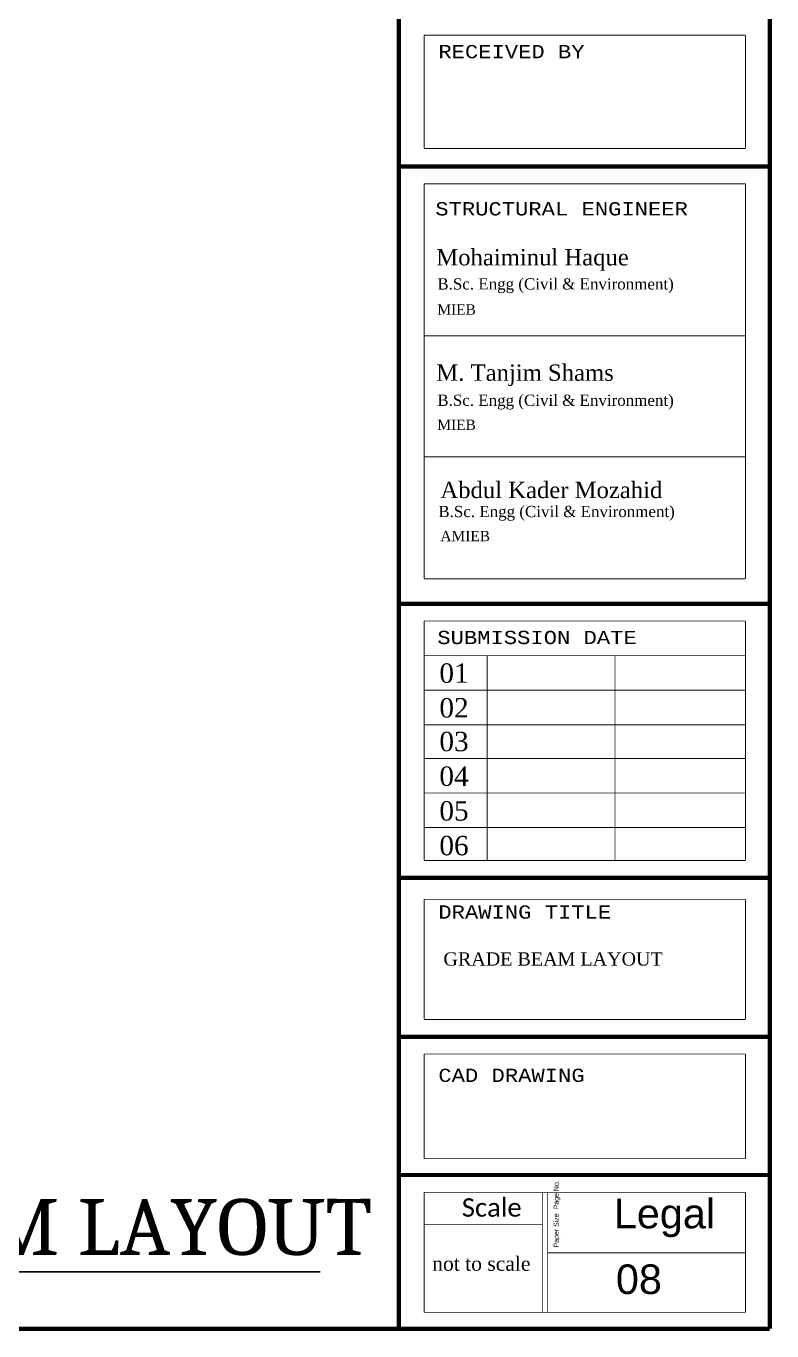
# Model space of a CAD drawing. Header units: millimetres. Extents: x 5 to 350, y 3 to 213.
# Drawn here: x 277.4 to 350.5, y 2.9 to 130.8 of the extents above; entities that cross this region are included whole.
import ezdxf

# ---------------------------------------------------------------- set-up
doc = ezdxf.new("R2010")
doc.units = ezdxf.units.MM
doc.layers.add('P', color=255, linetype='Continuous')
doc.layers.add('T', color=255, linetype='Continuous')
doc.styles.get("Standard").update_dxf_attribs({"font": 'arial.ttf'})

msp = doc.modelspace()

# ---------------------------------------------------------------- linework, layer by layer
at = {"layer": 'P'}
for points, const_width in [([(313.937, 3.14), (313.937, 212.513)], 0.423), ([(313.937, 3.14), (313.937, 212.513)], 0.423), ([(350.273, 212.513), (350.273, 3.14)], 0.423), ([(350.273, 212.513), (350.273, 3.14)], 0.423), ([(350.273, 212.513), (350.273, 3.14)], 0.423), ([(350.273, 212.513), (350.273, 3.14)], 0.423), ([(313.937, 3.14), (313.937, 185.085)], 0.085), ([(313.937, 3.14), (313.937, 185.085)], 0.085), ([(350.273, 185.085), (350.273, 3.14)], 0.085), ([(350.273, 185.085), (350.273, 3.14)], 0.085), ([(316.406, 118.78), (316.406, 129.875)], 0.085), ([(316.406, 118.78), (316.406, 129.875)], 0.085), ([(316.406, 129.875), (347.892, 129.875)], 0.085), ([(347.892, 129.875), (347.892, 118.78)], 0.085), ([(347.892, 129.875), (347.892, 118.78)], 0.085), ([(347.892, 118.78), (316.406, 118.78)], 0.085), ([(347.892, 118.78), (316.406, 118.78)], 0.085), ([(316.406, 118.78), (316.406, 118.78)], 0.085), ([(313.937, 117.016), (350.273, 117.016)], 0.423), ([(313.937, 117.016), (350.273, 117.016)], 0.423), ([(347.892, 115.323), (316.406, 115.323)], 0.085), ([(316.406, 115.323), (347.892, 115.323)], 0.085), ([(316.406, 76.623), (316.406, 115.323)], 0.085), ([(316.406, 76.623), (316.406, 115.323)], 0.085), ([(316.406, 76.623), (316.406, 115.323)], 0.085), ([(347.892, 115.323), (347.892, 115.323)], 0.085), ([(347.892, 76.623), (347.892, 115.323)], 0.085), ([(347.892, 76.623), (347.892, 115.323)], 0.085), ([(347.892, 115.323), (347.892, 76.623)], 0.085), ([(347.892, 100.418), (316.406, 100.418)], 0.085), ([(347.892, 88.565), (316.406, 88.565)], 0.085), ([(347.892, 76.623), (316.406, 76.623)], 0.085), ([(316.406, 76.623), (347.892, 76.623)], 0.085), ([(347.892, 76.623), (316.406, 76.623)], 0.085), ([(347.892, 76.623), (316.406, 76.623)], 0.085), ([(316.406, 76.623), (347.892, 76.623)], 0.085), ([(347.892, 76.623), (316.406, 76.623)], 0.085), ([(316.406, 76.623), (347.892, 76.623)], 0.085), ([(347.892, 76.623), (316.406, 76.623)], 0.085), ([(347.892, 76.623), (316.406, 76.623)], 0.085), ([(316.406, 76.623), (347.892, 76.623)], 0.085), ([(347.892, 76.623), (316.406, 76.623)], 0.085), ([(316.406, 76.623), (347.892, 76.623)], 0.085), ([(347.892, 76.623), (316.406, 76.623)], 0.085), ([(347.892, 76.623), (316.406, 76.623)], 0.085), ([(316.406, 76.623), (347.892, 76.623)], 0.085), ([(347.892, 76.623), (347.892, 76.623)], 0.085), ([(347.892, 76.623), (347.892, 76.623)], 0.085), ([(313.937, 74.172), (350.273, 74.172)], 0.423), ([(316.406, 49.018), (316.406, 72.478)], 0.085), ([(316.406, 72.478), (347.892, 72.478)], 0.085), ([(347.892, 72.478), (347.892, 49.018)], 0.085), ([(347.892, 72.478), (347.892, 72.478)], 0.085), ([(347.892, 69.092), (316.406, 69.092)], 0.085), ([(347.892, 69.092), (316.406, 69.092)], 0.085), ([(322.58, 69.092), (322.58, 49.018)], 0.085), ([(335.104, 69.092), (335.104, 49.018)], 0.085), ([(347.892, 65.705), (316.406, 65.705)], 0.085), ([(347.892, 62.318), (316.406, 62.318)], 0.085), ([(347.892, 59.02), (316.406, 59.02)], 0.085), ([(347.892, 55.633), (316.406, 55.633)], 0.085), ([(347.892, 52.246), (316.406, 52.246)], 0.085), ([(347.892, 49.018), (316.406, 49.018)], 0.085), ([(313.937, 47.325), (350.273, 47.325)], 0.423), ([(316.406, 45.208), (347.892, 45.208)], 0.085), ([(347.892, 45.208), (316.406, 45.208)], 0.085), ([(316.406, 45.208), (316.406, 45.208)], 0.085), ([(316.406, 33.443), (316.406, 45.208)], 0.085), ([(316.406, 45.208), (347.892, 45.208)], 0.085), ([(347.892, 45.208), (316.406, 45.208)], 0.085), ([(347.892, 33.443), (347.892, 45.208)], 0.085), ([(316.406, 33.443), (347.892, 33.443)], 0.085), ([(347.892, 33.443), (316.406, 33.443)], 0.085), ([(313.937, 31.75), (350.273, 31.75)], 0.423), ([(347.892, 30.057), (316.406, 30.057)], 0.085), ([(316.406, 19.808), (316.406, 30.057)], 0.085), ([(316.406, 30.057), (347.892, 30.057)], 0.085), ([(347.892, 30.057), (347.892, 19.808)], 0.085), ([(347.892, 30.057), (347.892, 30.057)], 0.085), ([(347.892, 19.808), (316.406, 19.808)], 0.085), ([(313.937, 18.203), (350.273, 18.203)], 0.423), ([(316.406, 4.745), (316.406, 16.51)], 0.085), ([(316.406, 16.51), (347.892, 16.51)], 0.085), ([(316.406, 4.745), (316.406, 16.51)], 0.085), ([(316.406, 16.51), (347.892, 16.51)], 0.085), ([(327.995, 16.51), (327.995, 4.745)], 0.085), ([(327.995, 16.51), (327.995, 4.745)], 0.085), ([(328.507, 16.51), (328.507, 4.745)], 0.085), ([(328.507, 16.51), (328.507, 4.745)], 0.085), ([(347.892, 16.51), (347.892, 4.745)], 0.085), ([(347.892, 16.51), (347.892, 4.745)], 0.085), ([(316.406, 13.37), (327.995, 13.37)], 0.085), ([(328.507, 10.583), (347.892, 10.583)], 0.085), ([(328.507, 10.583), (347.892, 10.583)], 0.085), ([(233.345, 8.714), (306.246, 8.714)], 0.169), ([(347.892, 4.745), (316.406, 4.745)], 0.085), ([(347.892, 4.745), (316.406, 4.745)], 0.085), ([(350.273, 3.14), (5.256, 3.14)], 0.423), ([(350.273, 3.14), (5.256, 3.14)], 0.423)]:
    msp.add_lwpolyline(points, dxfattribs=dict(at, const_width=const_width))

# ---------------------------------------------------------------- texts
at = {"layer": 'T', "attachment_point": 7}
for s, insert, char_height in [('{\\fCourier New|b0|i0|c0|p18;RECEIVED BY}', (317.8, 127.6), 1.3), ('{\\fCourier New|b0|i0|c0|p18;STRUCTURAL ENGINEER}', (317.5, 112.2), 1.3), ('{\\fBook Antiqua|b0|i0|c0|p18;Mohaiminul Haque}', (317.6, 106.8), 1.6), ('{\\fBook Antiqua|b0|i0|c0|p18;B.Sc. Engg (Civil & Environment)}', (317.7, 104.6), 1.1), ('{\\fBook Antiqua|b0|i0|c0|p18;MIEB}', (317.7, 102.5), 1), ('{\\fBook Antiqua|b0|i0|c0|p18;M. Tanjim Shams}', (317.6, 95.5), 1.6), ('{\\fBook Antiqua|b0|i0|c0|p18;B.Sc. Engg (Civil & Environment)}', (317.7, 93.2), 1.1), ('{\\fBook Antiqua|b0|i0|c0|p18;MIEB}', (317.7, 91.2), 1), ('{\\fBook Antiqua|b0|i0|c0|p18;Abdul Kader Mozahid}', (318, 84.5), 1.6), ('{\\fBook Antiqua|b0|i0|c0|p18;B.Sc. Engg (Civil & Environment)}', (317.8, 82.3), 1.1), ('{\\fBook Antiqua|b0|i0|c0|p18;AMIEB}', (318, 80.3), 1), ('{\\fCourier New|b0|i0|c0|p18;SUBMISSION DATE}', (317.7, 70.2), 1.3), ('{\\fBook Antiqua|b0|i0|c0|p18;01}', (317.9, 66.4), 1.9), ('{\\fBook Antiqua|b0|i0|c0|p18;02}', (317.9, 63), 1.9), ('{\\fBook Antiqua|b0|i0|c0|p18;03}', (317.9, 59.7), 1.9), ('{\\fBook Antiqua|b0|i0|c0|p18;04}', (317.9, 56.3), 1.9), ('{\\fBook Antiqua|b0|i0|c0|p18;05}', (317.9, 52.9), 1.9), ('{\\fBook Antiqua|b0|i0|c0|p18;06}', (317.9, 49.5), 1.9), ('{\\fCourier New|b0|i0|c0|p18;DRAWING TITLE}', (317.8, 43.3), 1.3), ('{\\fBook Antiqua|b0|i0|c0|p18;GRADE BEAM LAYOUT}', (318.3, 38.7), 1.3), ('{\\fCourier New|b0|i0|c0|p18;CAD DRAWING}', (317.8, 27.3), 1.3), ('{\\fCambria|b0|i0|c0|p18;GRADE BEAM LAYOUT}', (233.3, 10.3), 5.5), ('{\\fCalibri|b0|i0|c0|p18;Scale}', (320.1, 14.1), 1.8), ('{\\fArial|b0|i0|c0|p18;Legal}', (335, 12.1), 2.9), ('{\\fBook Antiqua|b0|i0|c0|p18;not to scale}', (317.2, 8.8), 1.4), ('{\\fArial|b0|i0|c0|p18;08}', (335.2, 6.5), 2.9)]:
    msp.add_mtext(s, dxfattribs=dict(at, insert=insert, char_height=char_height))
at = {"layer": 'T', "insert": (329.1, 11.1), "char_height": 0.5, "attachment_point": 1, "rotation": 90}
msp.add_mtext('{\\fArial Narrow|b0|i0|c0|p18;Paper Size  Page No.}', dxfattribs=at)

doc.saveas('drawing.dxf')
